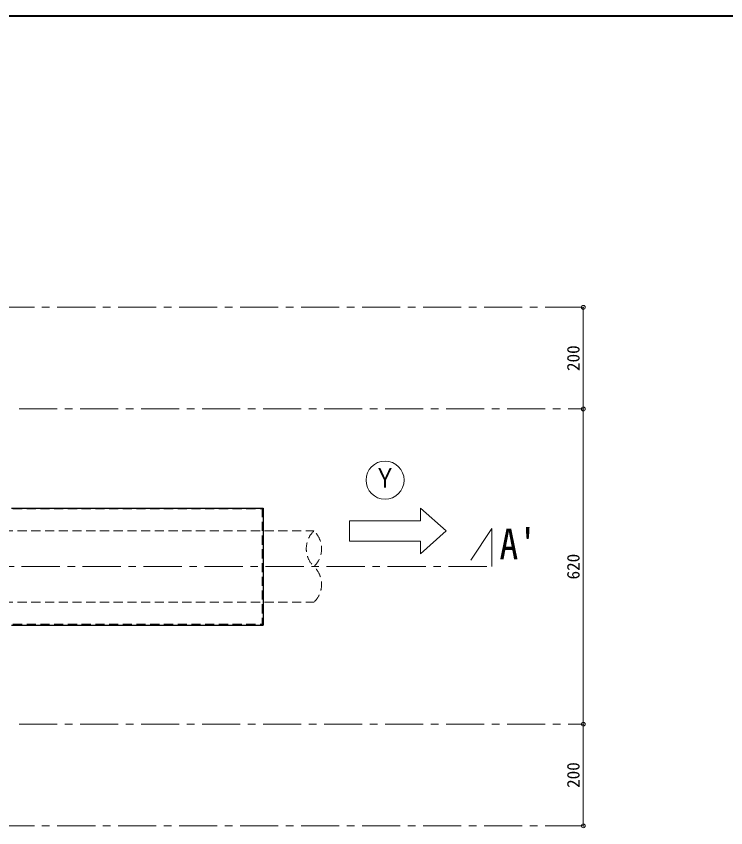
# Model space of a CAD drawing. Units: millimetres at full size, sheet at 1:15. Extents: x -3171 to 2904, y -2098 to 2117.
# Drawn here: x -824 to 572, y 521 to 2117 of the extents above; entities that cross this region are included whole.
import ezdxf
from ezdxf.enums import TextEntityAlignment as Align

# ---------------------------------------------------------------- set-up
doc = ezdxf.new("R2010")
doc.units = ezdxf.units.MM
doc.header["$LTSCALE"] = 15
doc.header["$PDMODE"] = 32
doc.header["$PDSIZE"] = 7.5
doc.linetypes.add('CHAIN1', pattern=[8, 5, -1, 1, -1])
doc.linetypes.add('DASHED1', pattern=[1.8, 1.2, -0.6])
doc.layers.add('0-6_補助線', color=4, linetype='Continuous', lineweight=9)
doc.styles.add('ＭＳ ゴシック', font='')
doc.styles.get('ＭＳ ゴシック').set_extended_font_data('MS Gothic')

msp = doc.modelspace()

# ---------------------------------------------------------------- linework, layer by layer
at = {"layer": '0-6_補助線', "color": 1, "lineweight": 40}
msp.add_line((2904.12, 2117.05), (-3170.88, 2117.05), dxfattribs=at)
at = {"layer": '0-6_補助線', "linetype": 'CHAIN1'}
for p, q in [((-863.38, 1544.55), (291.62, 1544.55)), ((-818.38, 1344.55), (291.62, 1344.55)), ((111.62, 1109.55), (61.62, 1034.55)), ((111.62, 1109.55), (111.62, 1034.55)), ((-2853.38, 1034.55), (111.62, 1034.55)), ((-818.38, 724.55), (291.62, 724.55)), ((-863.38, 524.55), (291.62, 524.55))]:
    msp.add_line(p, q, dxfattribs=at)
at = {"layer": '0-6_補助線'}
for p, q in [((291.62, 1544.55), (291.62, 1344.55)), ((291.62, 1344.55), (291.62, 724.55)), ((-28.38, 1149.55), (-28.38, 1124.55)), ((-28.38, 1084.55), (-168.38, 1084.55)), ((-28.38, 1084.55), (-28.38, 1059.55)), ((291.62, 724.55), (291.62, 524.55))]:
    msp.add_line(p, q, dxfattribs=at)
at = {"layer": '0-6_補助線', "color": 5, "lineweight": 25}
for p, q in [((-833.38, 1149.55), (-338.38, 1149.55)), ((-338.38, 1149.55), (-338.38, 919.55)), ((-833.38, 919.55), (-338.38, 919.55))]:
    msp.add_line(p, q, dxfattribs=at)
at = {"layer": '0-6_補助線', "linetype": 'DASHED1'}
for p, q in [((-339.98, 1149.55), (-339.98, 919.55)), ((-938.38, 1147.95), (-339.98, 1147.95)), ((-902.38, 1104.65), (-238.38, 1104.65)), ((-339.98, 1111.05), (-338.38, 1111.05)), ((-902.38, 964.45), (-238.38, 964.45)), ((-339.98, 958.05), (-338.38, 958.05)), ((-938.38, 921.15), (-339.98, 921.15))]:
    msp.add_line(p, q, dxfattribs=at)
at = {"layer": '0-6_補助線'}
for points in [[(-28.38, 1149.55), (21.62, 1104.55), (-28.38, 1059.55)], [(-168.38, 1084.55), (-168.38, 1124.55), (-28.38, 1124.55)]]:
    msp.add_lwpolyline(points, dxfattribs=at)
at = {"layer": '0-6_補助線', "color": 7, "lineweight": 18}
msp.add_circle((-98.38, 1204.55), 37.5, dxfattribs=at)
at = {"layer": '0-6_補助線', "linetype": 'DASHED1'}
for centre, start, end in [((-204.93, 1069.6), 133.66202, 226.33798), ((-271.83, 1069.6), 313.66202, 46.33798), ((-271.83, 999.5), 313.66202, 46.33798)]:
    msp.add_arc(centre, 48.45, start, end, dxfattribs=at)
at = {"layer": '0-6_補助線', "color": 1}
for p in [(291.62, 1544.55), (291.62, 1344.55), (291.62, 724.55), (291.62, 524.55)]:
    msp.add_point(p, dxfattribs=at)

# ---------------------------------------------------------------- texts
at = {"layer": '0-6_補助線', "color": 7, "style": 'ＭＳ ゴシック'}
for s, p in [('200', (291.62, 1419.23)), ('620', (291.62, 1009.23)), ('200', (291.62, 599.23))]:
    msp.add_text(s, height=24.74, rotation=90, dxfattribs=at).set_placement(p, align=Align.BOTTOM_LEFT)
for s, height, width, p in [('Ｙ', 38.49, 0.85, (-120.88, 1178.3)), ("A'", 60.48, 0.9, (126.62, 1030.8))]:
    msp.add_text(s, height=height, dxfattribs=dict(at, width=width)).set_placement(p, align=Align.BOTTOM_LEFT)

doc.saveas('drawing.dxf')
